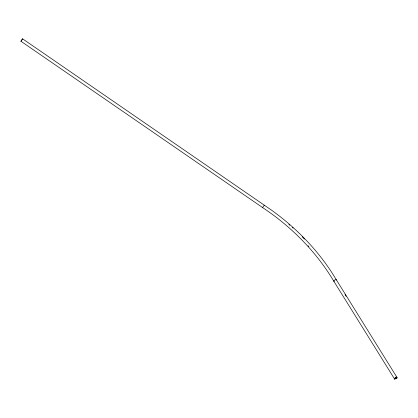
<?xml version="1.0" encoding="UTF-8"?>
<svg xmlns="http://www.w3.org/2000/svg" width="418" height="418" viewBox="0 0 418 418"><rect width="100%" height="100%" fill="white"/><g stroke="black" fill="none" stroke-linecap="round" stroke-linejoin="round"><path stroke-width="0.63" d="M264.275 205.17L262.593 207.579A206.785 169.389 26 0 1 333.888 281.356L394.665 379.189L396.907 378.081L396.222 376.973M262.624 207.584L20.9 41.225L22.588 38.817L22.504 39.073M395.851 378.713L395.115 377.647L395.841 378.739M394.665 379.189L394.571 379.121A1.473 0.517 -31.8 0 1 396.024 377.642A1.473 0.517 -31.8 0 1 396.907 378.081L396.348 378.546L395.663 377.444M22.217 39.579L22.384 39.297L22.128 39.616M20.937 41.23L21.976 39.929M334.395 281.157L333.794 281.288A1.473 0.517 -31.8 0 1 335.084 279.888A1.473 0.517 -31.8 0 1 336.271 280.034M22.588 38.817L271.512 210.149C295.197 227.12 316.008 248.24 331.923 272.688L397.069 377.548M345.059 294.617L346.088 296.273M395.815 377.13L396.499 378.238M395.789 377.391L396.478 378.499M288.843 224.398A209.329 171.474 26 0 1 289.799 225.229M292.177 227.319A209.329 171.474 26 0 1 293.117 228.165M302.251 236.849A209.329 171.474 26 0 1 304.45 239.08M308.076 245.753A207.38 169.875 26 0 1 308.902 246.667"/></g></svg>
